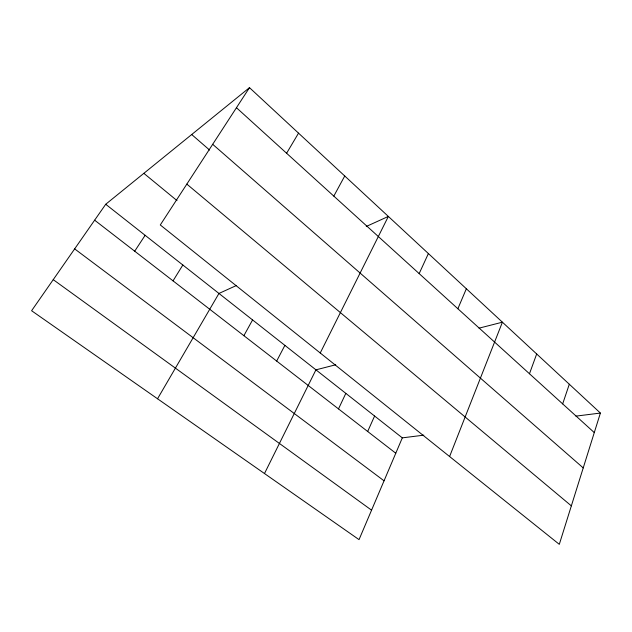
<?xml version="1.0" encoding="UTF-8"?>
<svg xmlns="http://www.w3.org/2000/svg" width="632" height="632" viewBox="0 0 632 632"><rect width="100%" height="100%" fill="white"/><g stroke="black" fill="none" stroke-linecap="round" stroke-linejoin="round"><path stroke-width="0.95" d="M600.4 413.059L559.304 544.342L160.291 224.96L249.482 87.658L600.4 413.059L575.918 416.125M562.67 403.888L569.306 384.224M529.474 373.757L536.679 353.967M449.597 456.525L502.401 322.186L479.048 328.158M423.803 435.172L402.315 437.858L359.031 539.633L31.6 310.731L105.718 204.27L249.482 87.658M457.868 308.74L466.353 288.761M367.674 431.482L374.594 416.03M419.166 273.601L428.385 253.558M338.499 408.904L345.822 393.373M264.484 473.542L315.937 369.839L335.703 364.783M320.242 352.988L388.348 216.428L366.268 226.469M276.674 361.062L284.882 345.372M333.815 196.11L344.74 175.988M243.881 335.687L252.579 319.934M157.534 398.776L218.948 293.453L236.439 285.498M286.604 153.252L298.533 133.139M173.042 280.861L182.838 265.005M134.711 251.196L145.123 235.309M53.238 279.652L371.561 510.174M74.655 248.89L384.043 480.81M94.642 220.189L395.774 453.231M105.718 204.27L402.315 437.858M143.851 173.342L177.015 200.613M186.827 184.102L571.352 505.869M191.701 134.529L209.595 150.06M212.684 144.301L583.233 467.909M236.455 107.716L594.285 432.596"/></g></svg>
